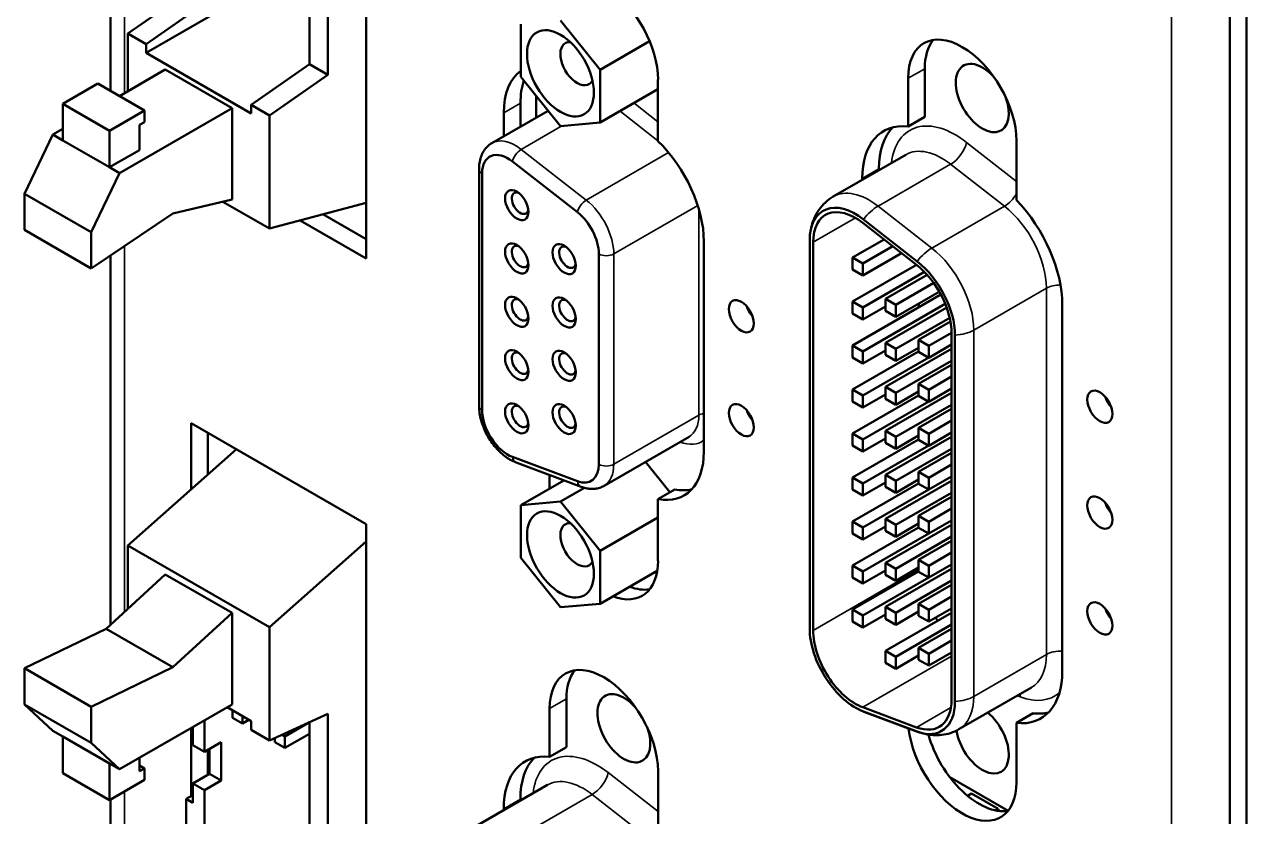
# Model space of a CAD drawing. Header units: millimetres. Extents: x 1642 to 3661, y -191 to 991.
# Drawn here: x 2633.5 to 2685.3, y 734 to 767.6 of the extents above; entities that cross this region are included whole.
import ezdxf

# ---------------------------------------------------------------- set-up
doc = ezdxf.new("R2010")
doc.units = ezdxf.units.MM
doc.header["$LTSCALE"] = 3.5
doc.layers.add('외형선(ISO)', color=7, linetype='Continuous', lineweight=50)
doc.layers.add('좁은 외형선(ISO)', color=7, linetype='Continuous', lineweight=35)

msp = doc.modelspace()

# ---------------------------------------------------------------- linework, layer by layer
at = {"layer": '외형선(ISO)'}
for p, q in [((2647.994, 817.592), (2647.994, 757.661)), ((2645.59, 809.194), (2645.59, 765.907)), ((2646.368, 765.458), (2646.368, 809.55)), ((2637.155, 764.768), (2637.155, 805.913)), ((2685.329, 646.822), (2685.329, 804.814)), ((2684.622, 781.544), (2684.622, 669.847)), ((2638.66, 766.385), (2645.59, 770.386)), ((2640.357, 768.928), (2637.882, 767.203)), ((2638.66, 766.753), (2641.135, 768.479)), ((2656.232, 767.759), (2657.911, 765.67)), ((2637.882, 767.203), (2638.66, 766.753)), ((2637.882, 767.203), (2637.882, 764.757)), ((2654.553, 765.37), (2654.553, 767.609)), ((2638.66, 766.385), (2638.66, 766.753)), ((2657.911, 765.67), (2660.011, 766.882)), ((2643.115, 763.813), (2638.66, 766.385)), ((2637.529, 764.552), (2639.473, 765.675)), ((2639.473, 765.675), (2642.302, 764.042)), ((2645.59, 765.907), (2643.115, 764.182)), ((2646.368, 765.458), (2645.59, 765.907)), ((2657.911, 765.67), (2657.911, 763.431)), ((2671.683, 765.716), (2671.683, 763.669)), ((2636.61, 765.083), (2635.125, 764.226)), ((2636.61, 765.083), (2638.59, 763.94)), ((2643.893, 763.732), (2646.368, 765.458)), ((2656.232, 763.281), (2654.553, 765.37)), ((2660.368, 765.255), (2660.368, 762.64)), ((2670.976, 763.261), (2670.976, 765.308)), ((2655.207, 763.645), (2655.207, 764.556)), ((2657.911, 763.431), (2660.368, 764.849)), ((2637.105, 763.083), (2635.125, 764.226)), ((2635.125, 764.226), (2635.125, 762.674)), ((2642.302, 764.042), (2637.529, 761.286)), ((2642.302, 764.042), (2642.302, 760.164)), ((2643.115, 764.182), (2643.893, 763.732)), ((2643.115, 764.182), (2643.115, 763.813)), ((2654.535, 764.254), (2654.535, 763.257)), ((2637.105, 763.083), (2638.59, 763.94)), ((2638.59, 763.94), (2638.59, 763.45)), ((2643.893, 758.932), (2643.893, 763.732)), ((2653.323, 762.557), (2655.707, 763.934)), ((2653.828, 762.849), (2653.828, 763.846)), ((2671.683, 763.669), (2670.976, 763.261)), ((2634.7, 762.919), (2635.125, 763.164)), ((2637.105, 761.531), (2637.105, 763.083)), ((2638.59, 763.45), (2638.377, 763.328)), ((2638.377, 763.328), (2638.377, 762.266)), ((2657.911, 763.431), (2656.232, 763.281)), ((2633.498, 760.409), (2634.7, 762.919)), ((2635.125, 762.674), (2634.7, 762.919)), ((2635.125, 762.674), (2637.105, 761.531)), ((2675.572, 762.654), (2675.572, 760.141)), ((2637.105, 761.531), (2638.377, 762.266)), ((2667.801, 760.289), (2670.882, 762.067)), ((2637.529, 761.286), (2637.105, 761.531)), ((2652.777, 761.458), (2652.777, 751.415)), ((2656.953, 759.624), (2654.195, 761.778)), ((2656.953, 759.624), (2654.195, 761.778)), ((2669.737, 761.469), (2669.737, 761.406)), ((2637.529, 761.286), (2636.327, 758.776)), ((2652.908, 761.274), (2652.908, 751.231)), ((2652.908, 761.274), (2652.908, 751.231)), ((2669.03, 760.998), (2669.03, 761.061)), ((2633.498, 758.878), (2633.498, 760.409)), ((2636.327, 758.776), (2633.498, 760.409)), ((2639.792, 759.572), (2642.302, 760.164)), ((2643.893, 758.932), (2641.917, 760.073)), ((2647.994, 760.031), (2643.893, 758.932)), ((2639.792, 759.572), (2636.327, 757.245)), ((2646.157, 759.538), (2647.994, 758.478)), ((2671.359, 757.542), (2669.078, 759.324)), ((2636.327, 757.245), (2633.498, 758.878)), ((2647.994, 757.661), (2645.191, 759.28)), ((2671.334, 757.393), (2669.053, 759.175)), ((2636.327, 758.776), (2636.327, 757.245)), ((2662.313, 758.386), (2662.313, 749.466)), ((2666.802, 758.432), (2666.802, 741.965)), ((2666.946, 758.349), (2666.946, 741.882)), ((2668.618, 757.701), (2669.953, 758.472)), ((2637.155, 742.128), (2637.155, 757.801)), ((2657.858, 748.935), (2657.858, 757.855)), ((2657.858, 748.935), (2657.858, 757.855)), ((2669.056, 757.448), (2670.326, 758.181)), ((2669.056, 756.941), (2670.699, 757.89)), ((2668.618, 757.701), (2669.056, 757.448)), ((2668.618, 757.195), (2668.618, 757.701)), ((2668.618, 755.834), (2671.327, 757.399)), ((2669.056, 757.448), (2669.056, 756.941)), ((2669.056, 756.941), (2668.618, 757.195)), ((2669.056, 755.581), (2671.671, 757.091)), ((2670.018, 755.951), (2671.784, 756.97)), ((2670.457, 755.697), (2672.061, 756.624)), ((2670.457, 755.191), (2672.298, 756.254)), ((2668.618, 753.968), (2672.366, 756.132)), ((2668.618, 755.834), (2669.056, 755.581)), ((2668.618, 755.328), (2668.618, 755.834)), ((2669.056, 753.715), (2672.553, 755.733)), ((2670.018, 755.951), (2670.457, 755.697)), ((2670.018, 755.444), (2670.018, 755.951)), ((2670.457, 755.697), (2670.457, 755.191)), ((2671.436, 755.756), (2671.436, 755.595)), ((2677.515, 755.697), (2677.515, 740.159)), ((2664.364, 755.221), (2664.364, 755.252)), ((2664.364, 755.252), (2664.364, 755.221)), ((2669.056, 755.075), (2668.618, 755.328)), ((2669.056, 755.075), (2670.018, 755.631)), ((2669.056, 755.581), (2669.056, 755.075)), ((2670.018, 754.084), (2672.611, 755.581)), ((2670.457, 755.191), (2670.018, 755.444)), ((2670.457, 753.831), (2672.739, 755.149)), ((2671.419, 754.215), (2672.771, 754.995)), ((2671.419, 754.215), (2671.858, 753.961)), ((2671.419, 753.708), (2671.419, 754.215)), ((2671.858, 753.961), (2672.819, 754.516)), ((2672.819, 738.956), (2672.819, 754.494)), ((2672.962, 738.873), (2672.962, 754.411)), ((2668.618, 753.968), (2669.056, 753.715)), ((2668.618, 753.462), (2668.618, 753.968)), ((2668.618, 752.101), (2671.419, 753.719)), ((2669.056, 753.208), (2670.018, 753.764)), ((2669.056, 753.715), (2669.056, 753.208)), ((2670.018, 754.084), (2670.457, 753.831)), ((2670.018, 753.578), (2670.018, 754.084)), ((2670.018, 752.218), (2672.819, 753.834)), ((2670.457, 753.325), (2671.419, 753.88)), ((2670.457, 753.831), (2670.457, 753.325)), ((2671.858, 753.455), (2671.419, 753.708)), ((2671.858, 753.455), (2672.819, 754.01)), ((2671.858, 753.961), (2671.858, 753.455)), ((2669.056, 753.208), (2668.618, 753.462)), ((2669.056, 751.848), (2671.849, 753.461)), ((2670.457, 753.325), (2670.018, 753.578)), ((2670.457, 751.964), (2672.819, 753.328)), ((2671.419, 752.348), (2672.819, 753.156)), ((2671.858, 752.095), (2672.819, 752.65)), ((2668.618, 752.101), (2669.056, 751.848)), ((2668.618, 751.595), (2668.618, 752.101)), ((2670.018, 752.218), (2670.457, 751.964)), ((2670.018, 751.711), (2670.018, 752.218)), ((2671.419, 752.348), (2671.858, 752.095)), ((2671.419, 751.842), (2671.419, 752.348)), ((2671.858, 751.589), (2672.819, 752.143)), ((2671.858, 752.095), (2671.858, 751.589)), ((2668.618, 750.235), (2671.419, 751.852)), ((2669.056, 751.342), (2668.618, 751.595)), ((2669.056, 751.342), (2670.018, 751.898)), ((2669.056, 751.848), (2669.056, 751.342)), ((2669.056, 749.982), (2671.849, 751.594)), ((2670.018, 750.351), (2672.819, 751.968)), ((2670.457, 751.458), (2670.018, 751.711)), ((2670.457, 751.458), (2671.419, 752.014)), ((2670.457, 751.964), (2670.457, 751.458)), ((2671.858, 751.589), (2671.419, 751.842)), ((2670.457, 750.098), (2672.819, 751.461)), ((2671.419, 750.482), (2672.819, 751.289)), ((2640.569, 750.68), (2647.994, 746.394)), ((2640.569, 747.873), (2640.569, 750.68)), ((2664.364, 750.812), (2664.364, 750.843)), ((2664.364, 750.843), (2664.364, 750.812)), ((2671.858, 750.228), (2672.819, 750.783)), ((2641.277, 750.272), (2641.277, 748.5)), ((2658.08, 748.019), (2661.687, 750.102)), ((2668.618, 750.235), (2669.056, 749.982)), ((2668.618, 749.729), (2668.618, 750.235)), ((2669.056, 749.475), (2670.018, 750.031)), ((2670.018, 750.351), (2670.457, 750.098)), ((2670.018, 749.845), (2670.018, 750.351)), ((2670.018, 748.484), (2672.819, 750.101)), ((2670.457, 749.592), (2671.419, 750.147)), ((2670.457, 750.098), (2670.457, 749.592)), ((2671.419, 750.482), (2671.858, 750.228)), ((2671.419, 749.975), (2671.419, 750.482)), ((2671.858, 749.722), (2672.819, 750.277)), ((2671.858, 750.228), (2671.858, 749.722)), ((2642.487, 749.573), (2637.882, 745.49)), ((2668.618, 748.368), (2671.419, 749.986)), ((2669.056, 749.475), (2668.618, 749.729)), ((2669.056, 749.982), (2669.056, 749.475)), ((2669.056, 748.115), (2671.849, 749.727)), ((2670.457, 749.592), (2670.018, 749.845)), ((2670.457, 748.231), (2672.819, 749.595)), ((2671.858, 749.722), (2671.419, 749.975)), ((2654.195, 749.242), (2656.953, 748.212)), ((2654.195, 749.242), (2656.953, 748.212)), ((2654.355, 749.004), (2657.113, 747.974)), ((2659.843, 749.037), (2660.877, 747.75)), ((2671.419, 748.615), (2672.819, 749.423)), ((2655.773, 747.902), (2655.773, 748.475)), ((2670.018, 748.484), (2670.457, 748.231)), ((2670.018, 747.978), (2670.018, 748.484)), ((2671.419, 748.615), (2671.858, 748.362)), ((2671.419, 748.109), (2671.419, 748.615)), ((2671.858, 748.362), (2672.819, 748.917)), ((2654.553, 747.197), (2656.376, 748.249)), ((2656.232, 747.347), (2657.245, 747.931)), ((2668.618, 748.368), (2669.056, 748.115)), ((2668.618, 747.862), (2668.618, 748.368)), ((2668.618, 746.502), (2671.419, 748.119)), ((2669.056, 747.609), (2670.018, 748.165)), ((2669.056, 748.115), (2669.056, 747.609)), ((2670.018, 746.618), (2672.819, 748.235)), ((2670.457, 747.725), (2670.018, 747.978)), ((2670.457, 747.725), (2671.419, 748.281)), ((2670.457, 748.231), (2670.457, 747.725)), ((2671.858, 747.856), (2671.419, 748.109)), ((2671.858, 747.856), (2672.819, 748.41)), ((2671.858, 748.362), (2671.858, 747.856)), ((2661.076, 747.865), (2660.368, 747.457)), ((2660.368, 747.457), (2660.368, 744.842)), ((2669.056, 747.609), (2668.618, 747.862)), ((2669.056, 746.249), (2671.849, 747.861)), ((2670.457, 746.365), (2672.819, 747.728)), ((2671.419, 746.749), (2672.819, 747.556)), ((2654.553, 747.197), (2656.232, 747.347)), ((2654.553, 744.958), (2654.553, 747.197)), ((2656.232, 747.347), (2657.911, 745.258)), ((2671.858, 746.495), (2672.819, 747.05)), ((2647.994, 746.394), (2647.994, 676.093)), ((2657.911, 745.258), (2660.368, 746.676)), ((2668.618, 746.502), (2669.056, 746.249)), ((2668.618, 745.995), (2668.618, 746.502)), ((2670.018, 746.618), (2670.457, 746.365)), ((2670.018, 746.112), (2670.018, 746.618)), ((2670.018, 744.751), (2672.819, 746.368)), ((2670.457, 745.859), (2671.419, 746.414)), ((2671.419, 746.749), (2671.858, 746.495)), ((2671.419, 746.242), (2671.419, 746.749)), ((2671.858, 745.989), (2672.819, 746.544)), ((2671.858, 746.495), (2671.858, 745.989)), ((2668.618, 744.635), (2671.419, 746.253)), ((2669.056, 745.742), (2668.618, 745.995)), ((2669.056, 745.742), (2670.018, 746.298)), ((2669.056, 746.249), (2669.056, 745.742)), ((2669.056, 744.382), (2671.849, 745.994)), ((2670.457, 745.859), (2670.018, 746.112)), ((2670.457, 746.365), (2670.457, 745.859)), ((2670.457, 744.498), (2672.819, 745.862)), ((2671.858, 745.989), (2671.419, 746.242)), ((2643.893, 742.02), (2637.882, 745.49)), ((2637.882, 745.49), (2637.882, 742.797)), ((2643.893, 742.02), (2647.994, 745.657)), ((2671.419, 744.882), (2672.819, 745.69)), ((2656.232, 742.868), (2654.553, 744.958)), ((2657.911, 745.258), (2657.911, 743.018)), ((2671.419, 744.882), (2671.858, 744.629)), ((2671.419, 744.376), (2671.419, 744.882)), ((2671.858, 744.629), (2672.819, 745.184)), ((2657.911, 743.018), (2660.336, 744.418)), ((2660.315, 744.302), (2660.224, 744.354)), ((2668.618, 744.635), (2669.056, 744.382)), ((2668.618, 744.129), (2668.618, 744.635)), ((2668.618, 742.769), (2671.419, 744.386)), ((2669.056, 743.876), (2670.018, 744.432)), ((2669.056, 744.382), (2669.056, 743.876)), ((2670.018, 744.751), (2670.457, 744.498)), ((2670.018, 744.245), (2670.018, 744.751)), ((2670.018, 742.885), (2672.819, 744.502)), ((2670.457, 743.992), (2671.419, 744.548)), ((2670.457, 744.498), (2670.457, 743.992)), ((2671.858, 744.123), (2671.419, 744.376)), ((2671.858, 744.123), (2672.819, 744.677)), ((2671.858, 744.629), (2671.858, 744.123)), ((2639.473, 744.259), (2636.963, 741.952)), ((2639.473, 744.259), (2642.302, 742.626)), ((2669.056, 743.876), (2668.618, 744.129)), ((2669.056, 742.516), (2671.849, 744.128)), ((2670.457, 743.992), (2670.018, 744.245)), ((2670.457, 742.632), (2672.819, 743.995)), ((2671.419, 743.016), (2672.819, 743.823)), ((2671.858, 742.762), (2672.819, 743.317)), ((2657.911, 743.018), (2656.232, 742.868)), ((2668.618, 742.769), (2669.056, 742.516)), ((2668.618, 742.262), (2668.618, 742.769)), ((2670.018, 742.885), (2670.457, 742.632)), ((2670.018, 742.379), (2670.018, 742.885)), ((2671.419, 743.016), (2671.858, 742.762)), ((2671.419, 742.509), (2671.419, 743.016)), ((2671.858, 742.256), (2672.819, 742.811)), ((2671.858, 742.762), (2671.858, 742.256)), ((2639.792, 740.319), (2642.302, 742.626)), ((2642.302, 742.626), (2642.302, 738.747)), ((2669.056, 742.009), (2668.618, 742.262)), ((2669.056, 742.009), (2670.018, 742.565)), ((2669.056, 742.516), (2669.056, 742.009)), ((2670.018, 741.018), (2672.819, 742.635)), ((2670.457, 742.126), (2670.018, 742.379)), ((2670.457, 742.126), (2671.419, 742.681)), ((2670.457, 742.632), (2670.457, 742.126)), ((2671.858, 742.256), (2671.419, 742.509)), ((2633.498, 740.278), (2636.963, 741.952)), ((2636.963, 741.952), (2639.792, 740.319)), ((2643.893, 737.22), (2643.893, 742.02)), ((2670.457, 740.765), (2672.819, 742.129)), ((2671.419, 741.149), (2672.819, 741.957)), ((2671.858, 740.896), (2672.819, 741.451)), ((2670.018, 741.018), (2670.457, 740.765)), ((2670.018, 740.512), (2670.018, 741.018)), ((2670.457, 740.259), (2671.419, 740.815)), ((2670.457, 740.765), (2670.457, 740.259)), ((2671.419, 741.149), (2671.858, 740.896)), ((2671.419, 740.643), (2671.419, 741.149)), ((2671.858, 740.39), (2672.819, 740.944)), ((2671.858, 740.896), (2671.858, 740.39)), ((2636.327, 738.645), (2633.498, 740.278)), ((2633.498, 740.278), (2633.498, 738.747)), ((2639.792, 740.319), (2636.327, 738.645)), ((2670.457, 740.259), (2670.018, 740.512)), ((2671.858, 740.39), (2671.419, 740.643)), ((2673.13, 737.69), (2676.211, 739.469)), ((2636.327, 737.114), (2633.498, 738.747)), ((2633.498, 738.747), (2634.7, 737.624)), ((2636.327, 737.114), (2636.327, 738.645)), ((2642.302, 738.747), (2637.529, 735.991)), ((2642.093, 738.627), (2643.115, 738.037)), ((2656.481, 738.976), (2656.481, 736.929)), ((2669.053, 738.623), (2671.334, 737.77)), ((2641.135, 736.734), (2641.135, 738.073)), ((2642.323, 738.18), (2642.323, 738.494)), ((2642.747, 737.935), (2642.323, 738.18)), ((2642.747, 738.249), (2642.747, 737.935)), ((2642.747, 737.935), (2643.02, 738.092)), ((2646.368, 738.352), (2643.893, 737.22)), ((2646.368, 683.89), (2646.368, 738.352)), ((2655.773, 736.521), (2655.773, 738.568)), ((2669.078, 738.445), (2671.359, 737.593)), ((2671.38, 737.585), (2669.099, 738.437)), ((2676.279, 738.367), (2675.572, 737.958)), ((2635.125, 737.379), (2634.7, 737.624)), ((2640.569, 734.856), (2640.569, 737.747)), ((2640.64, 737.788), (2640.64, 737.02)), ((2643.115, 738.037), (2643.115, 737.669)), ((2643.893, 737.22), (2643.115, 737.669)), ((2644.543, 737.388), (2645.59, 737.992)), ((2645.59, 737.996), (2645.59, 684.339)), ((2675.572, 737.958), (2675.572, 735.445)), ((2635.125, 737.379), (2635.125, 735.828)), ((2635.125, 737.379), (2637.105, 736.236)), ((2637.529, 735.991), (2636.327, 737.114)), ((2641.842, 737.143), (2641.135, 736.734)), ((2641.842, 735.51), (2641.842, 737.143)), ((2644.119, 737.143), (2644.119, 737.323)), ((2644.543, 736.898), (2644.119, 737.143)), ((2644.418, 737.46), (2644.543, 737.388)), ((2644.543, 736.898), (2645.59, 737.502)), ((2644.543, 737.388), (2644.543, 736.898)), ((2640.64, 737.02), (2641.135, 736.734)), ((2641.277, 736.816), (2641.277, 735.755)), ((2641.347, 736.857), (2641.347, 735.795)), ((2656.481, 736.929), (2655.773, 736.521)), ((2637.529, 735.991), (2637.105, 736.236)), ((2637.105, 734.685), (2637.105, 736.236)), ((2638.377, 736.481), (2638.377, 735.91)), ((2638.59, 736.032), (2638.377, 736.155)), ((2638.377, 735.91), (2638.59, 736.032)), ((2638.59, 736.032), (2638.59, 735.542)), ((2637.105, 734.685), (2635.125, 735.828)), ((2638.59, 735.542), (2637.105, 734.685)), ((2641.347, 735.795), (2640.64, 735.387)), ((2641.135, 735.101), (2641.842, 735.51)), ((2641.842, 735.51), (2641.347, 735.795)), ((2660.37, 735.914), (2660.37, 733.401)), ((2672.739, 735.665), (2675.218, 734.234)), ((2640.64, 735.387), (2640.64, 734.571)), ((2641.135, 735.101), (2640.64, 735.387)), ((2641.135, 715.816), (2641.135, 735.101)), ((2652.598, 733.549), (2655.679, 735.327)), ((2673.664, 734.968), (2673.493, 734.869)), ((2674.796, 734.314), (2673.664, 734.968)), ((2637.155, 683.2), (2637.155, 734.714)), ((2640.357, 734.734), (2640.64, 734.897)), ((2640.64, 734.571), (2640.357, 734.734)), ((2640.357, 734.734), (2640.357, 716.265)), ((2654.534, 734.729), (2654.534, 734.666)), ((2653.827, 734.258), (2653.827, 734.32)), ((2674.681, 734.248), (2674.796, 734.314)), ((2674.796, 734.228), (2674.796, 734.314)), ((2674.796, 734.258), (2674.859, 734.221))]:
    msp.add_line(p, q, dxfattribs=at)
for centre, major_axis, start_param, end_param in [((2658.07, 766.581), (-1.625, 2.815), 3.926991, 6.901137), ((2673.274, 763.981), (-1.625, 2.815), 3.926991, 7.068583), ((2656.939, 765.928), (0.503, -0.872), 2.777783, 6.646994), ((2673.981, 764.39), (-1.625, 2.815), 0.219325, 0.785398), ((2674.123, 764.471), (-0.794, 1.375), 5.002922, 10.705042), ((2656.692, 762.193), (-2.025, 3.507), 0.05801, 0.785398), ((2657.399, 762.601), (2.025, -3.507), 3.606875, 3.926991), ((2672.132, 759.27), (-2.194, 3.799), 5.87949, 7.068583), ((2672.839, 759.678), (-2.194, 3.799), 0.161885, 0.785398), ((2659.449, 760.039), (2.025, -3.507), 0.785398, 2.029422), ((2654.005, 760.641), (-0.775, 1.342), 5.323254, 7.068583), ((2654.005, 760.641), (-0.775, 1.342), 5.323254, 7.068583), ((2654.521, 760.009), (-0.25, 0.433), 5.681921, 10.026042), ((2668.742, 757.312), (-1.372, 2.376), 5.323254, 7.068583), ((2674.413, 757.488), (2.194, -3.799), 0.785398, 1.973067), ((2656.762, 758.488), (-0.775, 1.342), 3.926991, 5.323254), ((2656.762, 758.488), (0.775, -1.342), 0.785398, 2.181662), ((2668.742, 757.312), (-1.27, 2.2), 5.323254, 7.068583), ((2654.521, 757.747), (-0.25, 0.433), 5.681921, 10.026042), ((2656.529, 757.718), (-0.25, 0.433), 5.681921, 10.026042), ((2671.023, 755.531), (-1.27, 2.2), 3.926991, 5.323254), ((2671.023, 755.531), (-1.372, 2.376), 3.926991, 5.323254), ((2654.521, 755.485), (-0.25, 0.433), 5.681921, 10.026042), ((2656.529, 755.457), (-0.25, 0.433), 5.681921, 10.026042), ((2664.611, 755.62), (0.375, -0.65), 4.372552, 5.052226), ((2654.521, 753.224), (-0.25, 0.433), 5.681921, 10.026042), ((2656.529, 753.195), (-0.25, 0.433), 5.681921, 10.026042), ((2679.814, 751.782), (0.375, -0.65), 4.372552, 5.052226), ((2654.005, 750.598), (0.775, -1.342), 3.926991, 5.67232), ((2654.005, 750.598), (-0.775, 1.342), 0.785398, 2.530727), ((2654.521, 750.962), (-0.25, 0.433), 5.681921, 10.026042), ((2656.529, 750.933), (-0.25, 0.433), 5.681921, 10.026042), ((2664.611, 751.211), (0.375, -0.65), 4.372552, 5.052226), ((2659.449, 751.119), (2.025, -3.507), 5.824559, 7.068583), ((2656.762, 749.568), (0.775, -1.342), 5.67232, 7.068583), ((2656.762, 749.568), (0.775, -1.342), 5.67232, 7.068583), ((2660.156, 751.527), (2.025, -3.507), 5.824559, 6.107692), ((2679.814, 747.292), (0.375, -0.65), 4.372552, 5.052226), ((2656.939, 745.516), (0.503, -0.872), 2.777783, 6.646994), ((2658.07, 746.169), (1.625, -2.815), 5.665234, 7.068583), ((2658.777, 746.577), (1.625, -2.815), 5.665234, 6.06386), ((2679.814, 742.801), (0.375, -0.65), 4.372552, 5.052226), ((2673.232, 743.438), (1.27, -2.2), 4.845209, 4.905962), ((2668.742, 740.845), (1.372, -2.376), 3.926991, 5.67232), ((2668.742, 740.845), (1.27, -2.2), 3.926991, 5.67232), ((2658.071, 737.241), (-1.625, 2.815), 3.926991, 7.068583), ((2658.779, 737.649), (-1.625, 2.815), 0.219325, 0.785398), ((2674.413, 741.95), (2.194, -3.799), 5.880915, 7.068583), ((2658.92, 737.731), (-0.794, 1.375), 5.002922, 10.705042), ((2671.023, 739.993), (1.27, -2.2), 5.67232, 7.068583), ((2671.023, 739.993), (1.372, -2.376), 5.67232, 7.068583), ((2674.123, 737.262), (0.794, -1.375), 4.131286, 8.432132), ((2675.12, 742.358), (2.194, -3.799), 5.880915, 6.121301), ((2673.274, 736.772), (1.625, -2.815), 4.062603, 7.068583), ((2673.981, 737.18), (1.625, -2.815), 4.295034, 6.06386), ((2656.929, 732.529), (-2.194, 3.799), 5.87949, 7.068583), ((2657.636, 732.937), (-2.194, 3.799), 0.161885, 0.785398)]:
    msp.add_ellipse(centre, major_axis=major_axis, ratio=0.57735, start_param=start_param, end_param=end_param, dxfattribs=at)
for centre, major_axis in [((2656.232, 765.52), (-1.003, 1.738)), ((2654.379, 759.927), (-0.35, 0.606)), ((2654.379, 757.665), (-0.35, 0.606)), ((2656.387, 757.637), (-0.35, 0.606)), ((2654.379, 755.404), (-0.35, 0.606)), ((2656.387, 755.375), (-0.35, 0.606)), ((2663.904, 755.212), (-0.375, 0.65)), ((2654.379, 753.142), (-0.35, 0.606)), ((2656.387, 753.113), (-0.35, 0.606)), ((2679.107, 751.374), (-0.375, 0.65)), ((2654.379, 750.88), (-0.35, 0.606)), ((2656.387, 750.852), (-0.35, 0.606)), ((2663.904, 750.803), (-0.375, 0.65)), ((2679.107, 746.883), (-0.375, 0.65)), ((2656.232, 745.108), (-1.003, 1.738)), ((2679.107, 742.393), (-0.375, 0.65))]:
    msp.add_ellipse(centre, major_axis=major_axis, ratio=0.57735, dxfattribs=at)
for points, knots in [([(2652.777, 761.458), (2652.777, 761.545), (2652.783, 761.63), (2652.808, 761.799), (2652.827, 761.881), (2652.881, 762.041), (2652.915, 762.119), (2653.002, 762.266), (2653.055, 762.335), (2653.177, 762.459), (2653.247, 762.513), (2653.323, 762.557)], [4.712389, 4.712389, 4.712389, 4.712389, 4.8694686, 4.8694686, 5.0265482, 5.0265482, 5.1836279, 5.1836279, 5.3407075, 5.3407075, 5.4977871, 5.4977871, 5.4977871, 5.4977871]), ([(2667.801, 760.289), (2667.68, 760.219), (2667.567, 760.135), (2667.366, 759.949), (2667.277, 759.846), (2667.125, 759.632), (2667.062, 759.52), (2666.959, 759.294), (2666.918, 759.179), (2666.856, 758.952), (2666.834, 758.838), (2666.82, 758.725)], [0.7853982, 0.7853982, 0.7853982, 0.7853982, 0.9152737, 0.9152737, 1.0451492, 1.0451492, 1.1750247, 1.1750247, 1.3049002, 1.3049002, 1.4347758, 1.4347758, 1.4347758, 1.4347758]), ([(2654.355, 749.004), (2654.184, 749.068), (2654.022, 749.163), (2653.714, 749.4), (2653.568, 749.544), (2653.306, 749.866), (2653.189, 750.043), (2652.995, 750.417), (2652.917, 750.612), (2652.809, 751.005), (2652.779, 751.203), (2652.777, 751.402), (2652.777, 751.409), (2652.777, 751.415)], [2.96706, 2.96706, 2.96706, 2.96706, 3.304677, 3.304677, 3.653743, 3.653743, 4.002809, 4.002809, 4.351875, 4.351875, 4.700941, 4.700941, 4.712389, 4.712389, 4.712389, 4.712389]), ([(2658.08, 748.019), (2658.021, 747.985), (2657.959, 747.958), (2657.83, 747.916), (2657.763, 747.902), (2657.63, 747.886), (2657.564, 747.885), (2657.432, 747.893), (2657.367, 747.903), (2657.238, 747.932), (2657.175, 747.951), (2657.113, 747.974)], [2.3561945, 2.3561945, 2.3561945, 2.3561945, 2.4783675, 2.4783675, 2.6005406, 2.6005406, 2.7227136, 2.7227136, 2.8448867, 2.8448867, 2.9670597, 2.9670597, 2.9670597, 2.9670597]), ([(2669.005, 738.474), (2669.011, 738.472), (2669.017, 738.469), (2669.03, 738.464), (2669.036, 738.462), (2669.048, 738.457), (2669.055, 738.454), (2669.067, 738.449), (2669.074, 738.447), (2669.086, 738.442), (2669.093, 738.439), (2669.099, 738.437)], [3.27761322, 3.27761322, 3.27761322, 3.27761322, 3.28531569, 3.28531569, 3.29301816, 3.29301816, 3.30072063, 3.30072063, 3.30842311, 3.30842311, 3.31612558, 3.31612558, 3.31612558, 3.31612558]), ([(2671.38, 737.585), (2671.481, 737.547), (2671.586, 737.515), (2671.805, 737.466), (2671.92, 737.448), (2672.155, 737.434), (2672.277, 737.436), (2672.524, 737.465), (2672.649, 737.491), (2672.896, 737.571), (2673.016, 737.625), (2673.13, 737.69)], [3.3161256, 3.3161256, 3.3161256, 3.3161256, 3.4382986, 3.4382986, 3.5604717, 3.5604717, 3.6826447, 3.6826447, 3.8048178, 3.8048178, 3.9269908, 3.9269908, 3.9269908, 3.9269908])]:
    msp.add_open_spline(points, degree=3, knots=knots, dxfattribs=at)
at = {"layer": '좁은 외형선(ISO)'}
for p, q in [((2637.741, 806.251), (2637.741, 764.675)), ((2682.147, 671.276), (2682.147, 781.911)), ((2670.976, 765.308), (2671.683, 765.716)), ((2653.828, 763.846), (2654.535, 764.254)), ((2659.35, 764.261), (2660.368, 763.465)), ((2660.368, 762.66), (2658.757, 763.919)), ((2654.568, 762.292), (2656.291, 763.286)), ((2675.572, 760.936), (2673.454, 762.59)), ((2654.568, 762.292), (2657.326, 760.138)), ((2657.326, 760.138), (2660.818, 762.154)), ((2669.03, 761.061), (2669.737, 761.469)), ((2669.7, 759.884), (2672.78, 761.662)), ((2675.061, 759.881), (2672.78, 761.662)), ((2658.495, 757.855), (2662.054, 759.91)), ((2671.98, 758.103), (2669.7, 759.884)), ((2671.98, 758.103), (2675.061, 759.881)), ((2662.101, 751.017), (2662.101, 759.757)), ((2666.946, 758.349), (2668.742, 759.386)), ((2637.741, 758.195), (2637.741, 742.667)), ((2658.495, 757.855), (2658.495, 748.935)), ((2673.761, 754.623), (2676.842, 756.402)), ((2676.842, 740.864), (2676.842, 756.402)), ((2673.761, 739.086), (2673.761, 754.623)), ((2658.495, 748.935), (2662.101, 751.017)), ((2661.306, 749.874), (2661.297, 749.877)), ((2666.946, 741.882), (2671.419, 744.465)), ((2669.053, 738.623), (2672.819, 740.797)), ((2673.761, 739.086), (2676.842, 740.864)), ((2675.596, 739.114), (2675.735, 739.062)), ((2655.773, 738.568), (2656.481, 738.976)), ((2671.334, 737.77), (2672.791, 738.612)), ((2660.37, 734.196), (2658.252, 735.85)), ((2637.741, 735.052), (2637.741, 683.107)), ((2653.827, 734.32), (2654.534, 734.729)), ((2654.497, 733.144), (2657.577, 734.922)), ((2659.858, 733.141), (2657.577, 734.922))]:
    msp.add_line(p, q, dxfattribs=at)
for centre, major_axis, ratio, start_param, end_param in [((2672.98, 759.759), (-1.93, 3.344), 0.57735, 5.323254, 6.94403), ((2654.323, 760.825), (-1, 1.732), 0.57735, 5.323254, 6.283185), ((2672.88, 762.258), (-0.5, -0.641), 0.468323, 0.858678, 2.429474), ((2654.513, 761.962), (-0.277, -0.355), 0.468323, 4.000271, 5.571067), ((2672.406, 759.428), (-1.524, 2.64), 0.57735, 5.323254, 6.283185), ((2653.227, 761.458), (-0.45, 0), 0.57735, 0, 0.785398), ((2669.325, 757.649), (-1.524, 2.64), 0.57735, 5.323254, 6.283185), ((2675.161, 760.477), (-0.5, -0.641), 0.468323, 0.858678, 1.814369), ((2657.271, 759.808), (0.277, 0.355), 0.468323, 0.858678, 2.429475), ((2657.08, 758.671), (1, -1.732), 0.57735, 0.785398, 2.181662), ((2669.544, 758.953), (-0.782, -1.001), 0.468323, 4.000271, 4.707754), ((2674.687, 757.646), (-1.524, 2.64), 0.57735, 3.926991, 5.323254), ((2658.176, 758.039), (0.45, 0), 0.57735, 3.926991, 5.497787), ((2671.825, 757.171), (-0.782, -1.001), 0.468323, 4.000271, 4.707754), ((2671.606, 755.868), (-1.524, 2.64), 0.57735, 3.926991, 5.323254), ((2677.417, 756.07), (-0.813, 0), 0.57735, 4.68708, 5.497787), ((2672.863, 755.142), (-1.27, 0), 0.57735, 1.648711, 2.356194), ((2653.227, 751.415), (-0.45, 0), 0.57735, 0, 0.785398), ((2662.419, 750.833), (0.45, 0), 0.57735, 1.808737, 2.356194), ((2660.687, 751.834), (1, -1.732), 0.57735, 0, 0.785398), ((2660.987, 749.69), (-0.158, -0.422), 0.668835, 2.252305, 2.271086), ((2661.005, 752.017), (1.225, -2.122), 0.57735, 5.67232, 6.353597), ((2654.513, 749.426), (-0.158, -0.422), 0.668835, 5.393898, 6.283185), ((2658.176, 749.119), (0.45, 0), 0.57735, 3.926991, 5.497787), ((2657.08, 749.752), (1, -1.732), 0.57735, 0, 0.785398), ((2657.271, 748.395), (-0.158, -0.422), 0.668835, 5.393898, 6.283185), ((2674.687, 742.108), (1.524, -2.64), 0.57735, 0, 0.785398), ((2677.417, 740.532), (-0.813, 0), 0.57735, 4.59108, 5.497787), ((2675.161, 738.73), (0.285, 0.761), 0.668835, 5.393898, 5.566854), ((2675.261, 742.44), (1.93, -3.344), 0.57735, 5.67232, 6.3949), ((2672.863, 739.604), (-1.27, 0), 0.57735, 1.648711, 2.356194), ((2671.606, 740.33), (1.524, -2.64), 0.57735, 0, 0.785398), ((2669.544, 739.627), (-0.445, -1.19), 0.668835, 6.257211, 6.283185), ((2671.825, 738.774), (-0.445, -1.19), 0.668835, 6.257211, 6.283185), ((2657.777, 733.019), (-1.93, 3.344), 0.57735, 5.323254, 6.94403), ((2657.203, 732.687), (-1.524, 2.64), 0.57735, 5.323254, 6.283185), ((2657.677, 735.518), (-0.5, -0.641), 0.468323, 0.858678, 2.429474)]:
    msp.add_ellipse(centre, major_axis=major_axis, ratio=ratio, start_param=start_param, end_param=end_param, dxfattribs=at)

doc.saveas('drawing.dxf')
